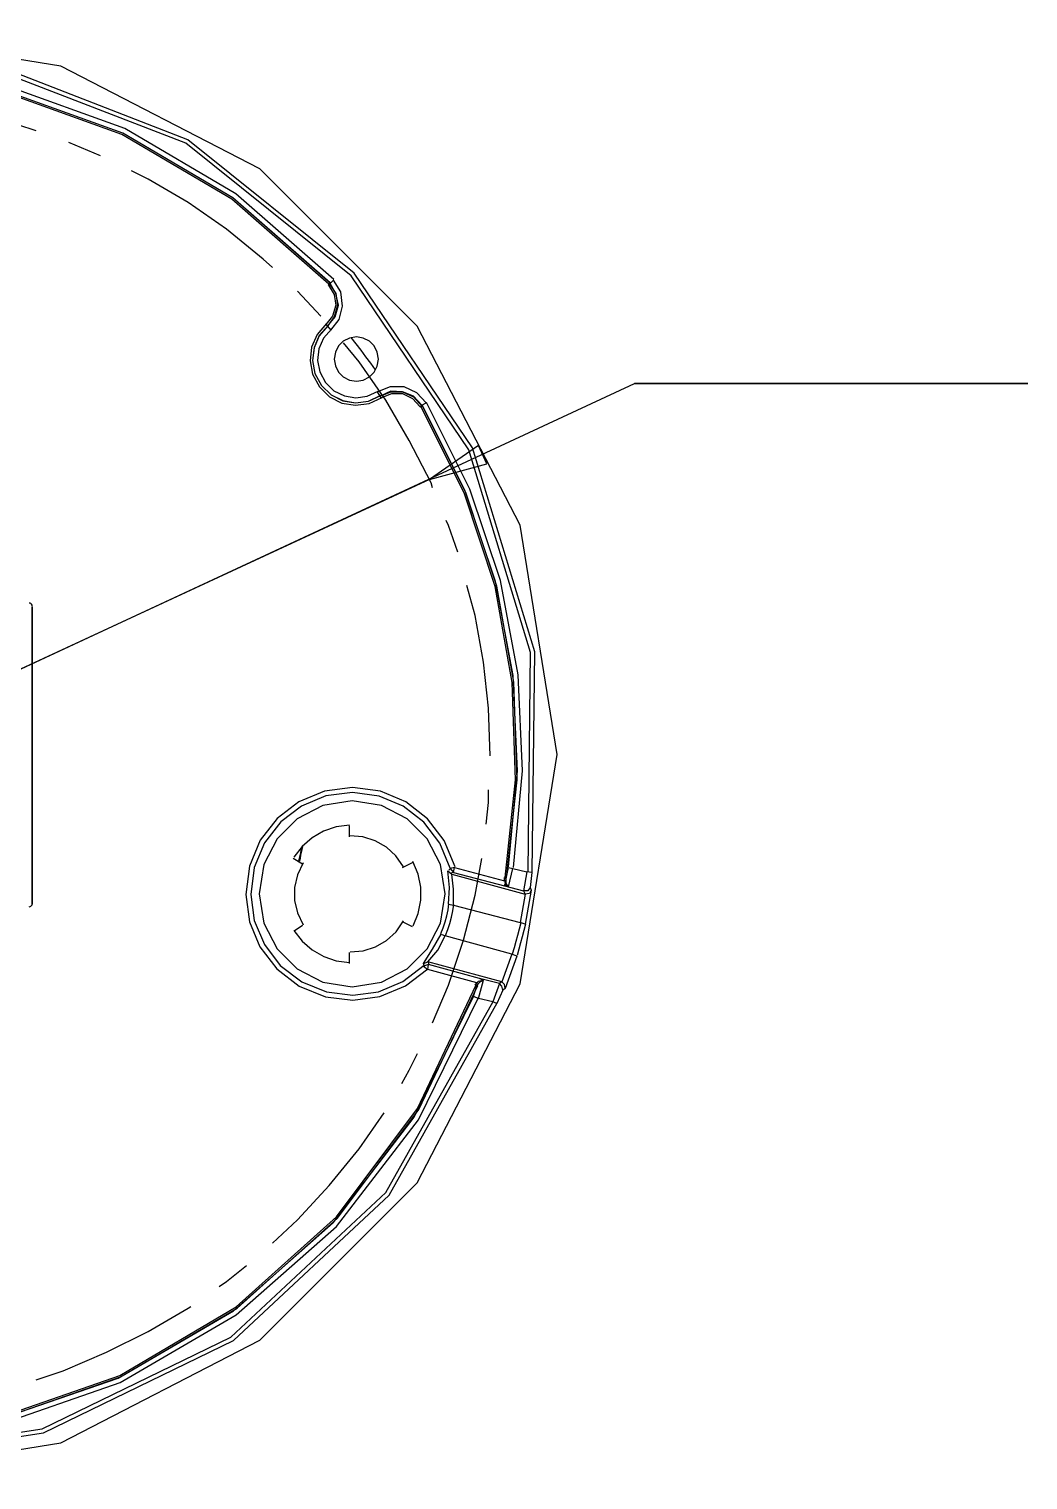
# Model space of a CAD drawing. Header units: millimetres. Extents: x -495897 to 1376592, y -28539 to 470976.
# Drawn here: x 511125 to 517714, y 203308 to 212878 of the extents above; entities that cross this region are included whole.
import ezdxf

# ---------------------------------------------------------------- set-up
doc = ezdxf.new("R2010")
doc.units = ezdxf.units.MM

msp = doc.modelspace()

# ---------------------------------------------------------------- linework, layer by layer
at = {"color": 0}
for p, q in [((511173.309, 212206.455), (511052.409, 212244.935)), ((511597.109, 212041.225), (511387.939, 212129.365)), ((511910.799, 211887.175), (511800.689, 211942.165)), ((512175.089, 211733.125), (511910.799, 211887.175)), ((512428.199, 211557.105), (512175.089, 211733.125)), ((512670.389, 211358.855), (512428.199, 211557.105)), ((512730.709, 211303.865), (512670.389, 211358.855)), ((513110.569, 211199.345), (513132.539, 211221.315)), ((513182.069, 211144.355), (513132.539, 211221.315)), ((513049.989, 210984.715), (512895.939, 211149.815)), ((513099.389, 211188.425), (513104.979, 211199.475)), ((513099.389, 211188.425), (513138.129, 211127.845)), ((513110.569, 211199.345), (513104.979, 211199.345)), ((513104.979, 211199.345), (513149.049, 211133.435)), ((513149.049, 211133.435), (513110.569, 211199.345)), ((513138.129, 211127.845), (513149.049, 211056.345)), ((513149.049, 211133.435), (513160.229, 211056.345)), ((513165.559, 211056.345), (513149.049, 211133.435)), ((513193.119, 211050.755), (513182.069, 211144.355)), ((513149.049, 211056.345), (513127.079, 210984.715)), ((513160.229, 211056.345), (513138.129, 210979.125)), ((513143.459, 210979.125), (513165.559, 211056.345)), ((513171.149, 210962.615), (513193.119, 211050.755)), ((513127.079, 210984.715), (513083.139, 210929.725)), ((513138.129, 210979.125), (513094.059, 210918.805)), ((513094.059, 210918.805), (513143.459, 210979.125)), ((513116.159, 210891.115), (513171.149, 210962.615)), ((513083.139, 210929.725), (513094.059, 210918.805)), ((513094.059, 210918.805), (513094.059, 210918.805)), ((513094.059, 210918.805), (513116.159, 210891.115)), ((513303.099, 210682.075), (513198.709, 210808.565)), ((513479.249, 210428.835), (513303.099, 210682.075)), ((509836.129, 208084.545), (515119.329, 210538.945)), ((513506.809, 210516.975), (513424.259, 210483.955)), ((513440.769, 210456.395), (513424.259, 210483.955)), ((513512.139, 210489.415), (513440.769, 210456.395)), ((513440.769, 210456.395), (513512.139, 210483.955)), ((513440.769, 210456.395), (513440.769, 210456.395)), ((513446.229, 210445.475), (513440.769, 210456.395)), ((513446.229, 210445.475), (513517.729, 210472.905)), ((513600.279, 210516.975), (513506.809, 210516.975)), ((513589.229, 210483.955), (513512.139, 210489.415)), ((513512.139, 210483.955), (513589.229, 210483.955)), ((513517.729, 210472.905), (513589.229, 210472.905)), ((513660.859, 210456.395), (513589.229, 210483.955)), ((513589.229, 210483.955), (513660.859, 210450.805)), ((513589.229, 210472.905), (513655.399, 210439.885)), ((513682.959, 210478.365), (513600.279, 210516.975)), ((513715.849, 210395.815), (513660.859, 210456.395)), ((513743.409, 210412.325), (513682.959, 210478.365)), ((515119.329, 210538.945), (517713.739, 210538.945)), ((517713.739, 210538.945), (515119.329, 210538.945)), ((513633.429, 210164.675), (513479.249, 210428.835)), ((513655.399, 210439.885), (513704.929, 210384.895)), ((513660.859, 210450.805), (513715.849, 210390.225)), ((513704.929, 210384.895), (513715.849, 210390.225)), ((513715.849, 210395.815), (513743.409, 210412.325)), ((513715.849, 210390.225), (513715.849, 210395.815)), ((513776.429, 209884.005), (513633.429, 210164.675)), ((514090.119, 210131.785), (513765.509, 209906.105)), ((514145.109, 210010.625), (514090.119, 210131.785)), ((514145.109, 210010.625), (514090.119, 210131.785)), ((513765.509, 209906.105), (514145.109, 210010.625)), ((513765.509, 209906.105), (514145.109, 210010.625)), ((513765.509, 209906.105), (509836.129, 208084.545)), ((513787.349, 209851.115), (513776.429, 209884.005)), ((513891.999, 209603.335), (513875.489, 209636.485)), ((513952.579, 209427.185), (513891.999, 209603.335)), ((514068.149, 209009.105), (514013.029, 209207.225)), ((511145.879, 209069.685), (511145.879, 209069.685)), ((511145.879, 209069.685), (511145.879, 207104.995)), ((511145.879, 207104.995), (511145.879, 209069.685)), ((514123.269, 208700.745), (514068.149, 209009.105)), ((514156.159, 208398.235), (514123.269, 208700.745)), ((514167.209, 208084.545), (514156.159, 208398.235)), ((514139.519, 207633.185), (514156.159, 207776.185)), ((514156.159, 207776.185), (514156.159, 207858.735)), ((513237.059, 207622.135), (513237.059, 207550.635)), ((512928.959, 207369.025), (512868.379, 207407.505)), ((514068.149, 207165.315), (514112.089, 207407.505)), ((513589.229, 207346.925), (513655.399, 207380.075)), ((513886.539, 207324.955), (513913.969, 207302.855)), ((513897.589, 207214.975), (513886.539, 207324.955)), ((513930.479, 207346.925), (513903.049, 207341.595)), ((513903.049, 207341.595), (513924.889, 207314.035)), ((513913.969, 207302.855), (514398.479, 207170.905)), ((513924.889, 207204.055), (513913.969, 207302.855)), ((513924.889, 207314.035), (513930.479, 207346.925)), ((513924.889, 207314.035), (514260.809, 207225.895)), ((513930.479, 207346.925), (514260.809, 207259.045)), ((514271.729, 207275.425), (514288.239, 207346.925)), ((514288.239, 207346.925), (514315.799, 207341.595)), ((514288.239, 207220.435), (514315.799, 207341.595)), ((514315.799, 207341.595), (514409.399, 207319.495)), ((514409.399, 207319.495), (514387.299, 207192.875)), ((514442.289, 207314.035), (514409.399, 207319.495)), ((514442.289, 207314.035), (514431.369, 207214.975)), ((513891.999, 207104.995), (513897.589, 207214.975)), ((513924.889, 207099.405), (513924.889, 207204.055)), ((514271.729, 207275.425), (514260.809, 207281.015)), ((514260.809, 207259.045), (514260.809, 207281.015)), ((514260.809, 207275.425), (514271.729, 207275.425)), ((514271.729, 207259.045), (514260.809, 207259.045)), ((514260.809, 207259.045), (514266.269, 207242.535)), ((514266.269, 207242.535), (514260.809, 207231.355)), ((514260.809, 207231.355), (514260.809, 207231.355)), ((514288.239, 207220.435), (514260.809, 207231.355)), ((514260.809, 207231.355), (514260.809, 207225.895)), ((514260.809, 207225.895), (514387.299, 207192.875)), ((514260.809, 207225.895), (514260.809, 207225.895)), ((514271.729, 207275.425), (514271.729, 207275.425)), ((514271.729, 207242.535), (514271.729, 207275.425)), ((514288.239, 207220.435), (514271.729, 207242.535)), ((514436.959, 207198.465), (514398.479, 206972.785)), ((514431.369, 207214.975), (514414.729, 207192.875)), ((514436.959, 207198.465), (514425.779, 207176.365)), ((514431.369, 207214.975), (514436.959, 207198.465)), ((511145.879, 207104.995), (511145.879, 207104.995)), ((513891.999, 207104.995), (513925.149, 207099.405)), ((513991.059, 206868.265), (514068.149, 207165.315)), ((514398.479, 207170.905), (514365.329, 206983.835)), ((514414.729, 207192.875), (514387.299, 207192.875)), ((514387.299, 207192.875), (514398.479, 207170.905)), ((514425.779, 207176.365), (514398.479, 207170.905)), ((513924.889, 207099.405), (514365.329, 206983.835)), ((512873.839, 206928.845), (512928.959, 206967.325)), ((513655.399, 206956.275), (513589.229, 206989.425)), ((514398.479, 206972.785), (514365.329, 206983.835)), ((513787.349, 206807.685), (513842.599, 206906.745)), ((513820.499, 206802.225), (513869.899, 206895.695)), ((513842.599, 206906.745), (513869.899, 206895.695)), ((514310.339, 206774.665), (513869.899, 206895.695)), ((513891.999, 206571.085), (513991.059, 206868.265)), ((513237.059, 206785.715), (513237.059, 206714.215)), ((513726.769, 206714.215), (513787.349, 206807.685)), ((513726.769, 206714.215), (513754.459, 206725.135)), ((513754.459, 206725.135), (513820.499, 206802.225)), ((514244.169, 206593.185), (513754.459, 206725.135)), ((514310.339, 206774.665), (514244.169, 206593.185)), ((514343.229, 206763.615), (514266.269, 206549.115)), ((514343.229, 206763.615), (514310.339, 206774.665)), ((513759.919, 206708.625), (513726.769, 206697.575)), ((513726.769, 206697.575), (513754.459, 206675.475)), ((513754.459, 206675.475), (513759.919, 206708.625)), ((514079.199, 206587.595), (513754.459, 206675.475)), ((514095.709, 206615.025), (513759.919, 206708.625)), ((513787.349, 206323.305), (513891.999, 206571.085)), ((514057.099, 206499.455), (514079.199, 206565.495)), ((514068.149, 206571.085), (514079.199, 206587.595)), ((514068.149, 206571.085), (514079.199, 206565.495)), ((514079.199, 206571.085), (514073.609, 206571.085)), ((514079.199, 206587.595), (514090.119, 206598.515)), ((514090.119, 206582.005), (514079.199, 206587.595)), ((514079.199, 206565.495), (514090.119, 206582.005)), ((514079.199, 206565.495), (514079.199, 206571.085)), ((514079.199, 206565.495), (514079.199, 206565.495)), ((514090.119, 206598.515), (514117.679, 206604.105)), ((514090.119, 206482.945), (514123.269, 206604.105)), ((514090.119, 206582.005), (514101.169, 206593.185)), ((514117.679, 206604.105), (514095.709, 206615.025)), ((514227.659, 206582.005), (514095.709, 206615.025)), ((514095.709, 206615.025), (514095.709, 206615.025)), ((514095.709, 206615.025), (514095.709, 206615.025)), ((514101.169, 206593.185), (514123.269, 206604.105)), ((514123.269, 206604.105), (514117.679, 206604.105)), ((514227.659, 206582.005), (514183.849, 206460.975)), ((514249.759, 206537.935), (514211.279, 206449.925)), ((514244.169, 206593.185), (514227.659, 206582.005)), ((514244.169, 206565.495), (514227.659, 206582.005)), ((514260.809, 206576.415), (514244.169, 206593.185)), ((514249.759, 206537.935), (514244.169, 206565.495)), ((514266.269, 206549.115), (514249.759, 206537.935)), ((514266.269, 206549.115), (514260.809, 206576.415)), ((514057.099, 206499.455), (514090.119, 206482.945)), ((514183.849, 206460.975), (514090.119, 206482.945)), ((514211.279, 206449.925), (514183.849, 206460.975)), ((513633.429, 206009.615), (513688.419, 206119.855)), ((513583.899, 205921.735), (513633.429, 206009.615)), ((513303.099, 205492.475), (513468.329, 205729.075)), ((513104.979, 205250.285), (513303.099, 205492.475)), ((512895.939, 205024.475), (513104.979, 205250.285)), ((512730.709, 204870.425), (512895.939, 205024.475)), ((512428.199, 204617.315), (512560.279, 204721.965)), ((512378.539, 204584.425), (512428.199, 204617.315)), ((511910.799, 204287.115), (512175.089, 204441.295)), ((512175.089, 204441.295), (512191.599, 204452.345)), ((511635.589, 204149.575), (511910.799, 204287.115)), ((511349.589, 204028.545), (511635.589, 204149.575)), ((511173.309, 203967.965), (511349.589, 204028.545))]:
    msp.add_line(p, q, dxfattribs=at)
for points in [[(514607.519, 208092.735), (514363.509, 209605.285), (513684.259, 210918.805), (512648.419, 211954.645), (511334.769, 212633.895), (509822.349, 212877.905)], [(514443.719, 207317.285), (514460.229, 208770.295), (514050.079, 210114.625), (513269.039, 211267.985), (512172.879, 212147.825), (510817.499, 212671.855)], [(513135.919, 211224.695), (512489.429, 211790.975), (511758.049, 212221.015), (510962.969, 212507.275), (510125.379, 212642.215), (509266.209, 212618.295)], [(513111.999, 211201.945), (512470.189, 211764.065), (511744.139, 212191.115), (510954.779, 212475.295), (510123.299, 212609.325), (509270.369, 212585.535)], [(513110.569, 211203.635), (512468.759, 211765.105), (511742.969, 212191.635), (510953.999, 212475.555), (510122.909, 212609.325), (509270.369, 212585.535)], [(513102.509, 211195.835), (512462.259, 211756.135), (511738.159, 212181.625), (510951.269, 212464.895), (510122.129, 212598.275), (509271.669, 212574.355)], [(514416.679, 207321.835), (514433.059, 208766.395), (514025.249, 210102.925), (513248.759, 211249.395), (512159.099, 212124.035), (510811.779, 212644.945)], [(513087.299, 210934.795), (513025.289, 210863.815), (512988.889, 210780.095), (512978.749, 210690.265), (512995.519, 210600.565), (513039.979, 210517.495)], [(513098.739, 210923.095), (513039.719, 210855.755), (513004.879, 210776.585), (512995.129, 210691.435), (513010.989, 210606.415), (513053.239, 210527.505)], [(513097.829, 210922.315), (513039.199, 210855.105), (513004.749, 210775.935), (512995.129, 210690.915), (513011.119, 210606.155), (513053.239, 210527.505)], [(513119.929, 210897.745), (513067.669, 210838.205), (513036.859, 210768.005), (513028.149, 210692.475), (513042.189, 210617.075), (513079.629, 210547.135)], [(513283.989, 210847.045), (513237.839, 210839.635), (513197.799, 210818.965), (513166.209, 210787.375), (513145.539, 210747.335), (513138.129, 210701.315)], [(513410.089, 210630.335), (513379.149, 210673.625), (513347.559, 210716.395), (513315.579, 210758.905), (513283.079, 210800.895), (513250.189, 210842.625)], [(513429.849, 210701.315), (513422.309, 210747.335), (513401.639, 210787.375), (513370.049, 210818.965), (513330.009, 210839.635), (513283.989, 210847.045)], [(513138.129, 210701.315), (513145.539, 210655.295), (513166.209, 210615.255), (513197.799, 210583.665), (513237.839, 210562.865), (513283.989, 210555.455)], [(513283.989, 210555.455), (513330.009, 210562.865), (513370.049, 210583.665), (513401.639, 210615.255), (513422.309, 210655.165), (513429.849, 210701.315)], [(513039.979, 210517.495), (513107.579, 210451.845), (513189.219, 210410.895), (513278.399, 210395.945), (513368.879, 210407.905), (513454.289, 210447.815)], [(513053.239, 210527.505), (513117.199, 210465.365), (513194.289, 210426.625), (513278.659, 210412.455), (513364.199, 210423.765), (513445.059, 210461.595)], [(513053.239, 210527.505), (513117.459, 210465.105), (513194.809, 210426.495), (513279.309, 210412.325), (513365.109, 210423.895), (513445.969, 210462.115)], [(513079.629, 210547.135), (513136.439, 210492.015), (513204.949, 210457.825), (513279.829, 210445.345), (513355.879, 210455.615), (513427.509, 210489.545)], [(514264.449, 207281.535), (514334.779, 207925.815), (514312.679, 208568.665), (514199.839, 209200.205), (513998.079, 209811.075), (513709.089, 210391.135)], [(514287.849, 207352.645), (514347.519, 207984.835), (514318.659, 208614.685), (514202.829, 209232.835), (514001.979, 209830.315), (513717.669, 210398.155)], [(514275.109, 207279.585), (514345.699, 207925.425), (514323.599, 208569.835), (514210.629, 209202.935), (514008.349, 209815.235), (513718.579, 210396.725)], [(514320.479, 207347.315), (514380.539, 207984.055), (514351.419, 208618.455), (514234.939, 209241.155), (514032.529, 209843.055), (513746.139, 210414.925)], [(511145.879, 209072.285), (511144.969, 209078.395), (511142.109, 209083.595), (511137.949, 209087.755), (511132.619, 209090.485), (511126.509, 209091.525)], [(511145.879, 209072.285), (511144.969, 209078.395), (511142.109, 209083.595), (511137.949, 209087.755), (511132.619, 209090.485), (511126.509, 209091.525)], [(509822.349, 203307.565), (511334.769, 203551.575), (512648.419, 204230.825), (513684.259, 205266.665), (514363.509, 206580.315), (514607.519, 208092.735)], [(513257.989, 207875.245), (513072.999, 207850.935), (512905.169, 207780.995), (512761.649, 207671.275), (512650.369, 207527.365), (512578.739, 207355.245)], [(513935.029, 207352.125), (513864.049, 207524.635), (513753.289, 207669.065), (513610.419, 207779.435), (513442.849, 207850.155), (513257.989, 207875.245)], [(513257.989, 207842.355), (513081.709, 207819.085), (512921.679, 207752.525), (512785.049, 207647.875), (512678.839, 207510.725), (512610.589, 207346.795)], [(513256.429, 207787.365), (513062.469, 207756.035), (512893.989, 207668.935), (512761.129, 207536.075), (512674.029, 207367.595), (512642.829, 207173.765)], [(513869.899, 207173.765), (513838.699, 207367.595), (513751.599, 207536.075), (513618.739, 207668.935), (513450.389, 207756.035), (513256.429, 207787.365)], [(513903.049, 207343.805), (513835.449, 207508.125), (513730.019, 207645.665), (513593.779, 207750.965), (513434.009, 207818.305), (513257.989, 207842.355)], [(513238.099, 207627.335), (513150.219, 207615.115), (513067.539, 207586.515), (512992.139, 207542.835), (512926.229, 207485.245), (512871.889, 207415.045)], [(512910.499, 207389.565), (512914.789, 207408.805), (512918.949, 207428.045), (512923.109, 207447.285), (512927.009, 207466.525), (512930.909, 207485.765)], [(513594.429, 207352.515), (513545.419, 207424.275), (513482.629, 207481.995), (513409.049, 207524.375), (513327.539, 207549.465), (513240.959, 207555.835)], [(512905.429, 207392.295), (512909.329, 207409.845), (512913.229, 207427.525), (512916.869, 207445.075), (512920.509, 207462.755), (512924.019, 207480.435)], [(512578.739, 207355.245), (512554.689, 207170.255), (512579.129, 206989.945), (512648.419, 206823.155), (512758.919, 206678.595), (512906.989, 206565.105)], [(512610.589, 207346.795), (512587.709, 207170.385), (512611.109, 206998.655), (512677.149, 206839.665), (512782.449, 206701.995), (512923.499, 206593.835)], [(512932.469, 207377.085), (512894.899, 207298.695), (512876.179, 207215.495), (512876.309, 207130.605), (512895.289, 207047.405), (512933.249, 206969.145)], [(513658.389, 206962.645), (513691.799, 207044.935), (513708.439, 207130.865), (513708.309, 207217.965), (513691.279, 207303.895), (513657.609, 207386.055)], [(513893.039, 207330.285), (513895.639, 207332.625), (513898.109, 207335.095), (513900.709, 207337.435), (513903.179, 207339.905), (513905.779, 207342.245)], [(513911.889, 207309.745), (513914.359, 207312.215), (513916.829, 207314.685), (513919.429, 207317.155), (513921.899, 207319.625), (513924.369, 207322.225)], [(514267.049, 207245.135), (514266.659, 207243.055), (514266.139, 207240.845), (514265.749, 207238.635), (514265.229, 207236.295), (514264.839, 207234.085)], [(511126.509, 207088.225), (511132.619, 207089.265), (511137.949, 207091.995), (511142.109, 207096.285), (511144.839, 207101.485), (511145.879, 207107.595)], [(511126.509, 207088.225), (511132.619, 207089.265), (511137.949, 207091.995), (511142.109, 207096.285), (511144.839, 207101.485), (511145.879, 207107.595)], [(512642.829, 207173.765), (512674.029, 206979.805), (512761.129, 206811.325), (512893.989, 206678.465), (513062.469, 206591.235), (513256.429, 206560.035)], [(513256.429, 206560.035), (513450.389, 206591.235), (513618.739, 206678.465), (513751.599, 206811.325), (513838.699, 206979.805), (513869.899, 207173.765)], [(513841.689, 206911.815), (513857.029, 206949.515), (513870.159, 206988.125), (513880.689, 207027.515), (513888.619, 207067.425), (513894.209, 207107.855)], [(513871.719, 206898.425), (513887.969, 206938.075), (513901.619, 206978.635), (513912.669, 207019.975), (513921.119, 207061.965), (513926.839, 207104.345)], [(512872.669, 206931.055), (512927.139, 206860.985), (512993.309, 206803.655), (513068.839, 206760.235), (513151.649, 206731.895), (513239.529, 206719.935)], [(513242.259, 206791.435), (513328.969, 206798.195), (513410.349, 206823.545), (513483.799, 206866.185), (513546.329, 206924.165), (513595.209, 206996.055)], [(514314.629, 206778.435), (514326.329, 206819.385), (514337.769, 206860.465), (514348.819, 206901.805), (514359.609, 206943.145), (514370.009, 206984.615)], [(514346.349, 206769.075), (514358.179, 206810.415), (514369.619, 206851.885), (514380.799, 206893.355), (514391.589, 206935.085), (514401.989, 206976.815)], [(513763.559, 206708.235), (513762.649, 206711.745), (513761.739, 206715.125), (513760.829, 206718.635), (513759.789, 206722.015), (513758.879, 206725.265)], [(512906.989, 206565.105), (513079.629, 206494.515), (513260.199, 206471.895), (513439.209, 206496.075), (513607.299, 206565.885), (513754.979, 206679.765)], [(512923.499, 206593.835), (513087.949, 206526.495), (513260.069, 206505.045), (513430.629, 206528.185), (513590.789, 206594.615), (513731.449, 206703.165)], [(513731.709, 206698.745), (513730.669, 206702.125), (513729.759, 206705.505), (513728.719, 206708.755), (513727.679, 206712.135), (513726.639, 206715.385)], [(510869.109, 203700.295), (511723.859, 203996.955), (512491.639, 204450.525), (513152.559, 205043.195), (513686.989, 205757.025), (514074.909, 206574.335)], [(510871.579, 203689.505), (511728.279, 203986.945), (512497.879, 204441.555), (513160.359, 205035.525), (513696.089, 205750.915), (514085.179, 206570.175)], [(508394.689, 203629.315), (509830.539, 203405.585), (511219.849, 203619.565), (512472.789, 204227.965), (513500.179, 205187.105), (514212.449, 206453.695)], [(508403.139, 203655.705), (509830.539, 203433.145), (511211.529, 203645.825), (512457.189, 204250.585), (513478.599, 205204.135), (514186.709, 206463.185)], [(510869.759, 203689.115), (511713.199, 203980.055), (512473.049, 204423.485), (513130.069, 205002.765), (513665.279, 205700.865), (514059.699, 206501.015)], [(510877.559, 203656.875), (511727.109, 203950.025), (512492.289, 204396.705), (513154.119, 204980.145), (513693.359, 205683.315), (514090.639, 206489.445)]]:
    msp.add_lwpolyline(points, dxfattribs=at)

doc.saveas('drawing.dxf')
